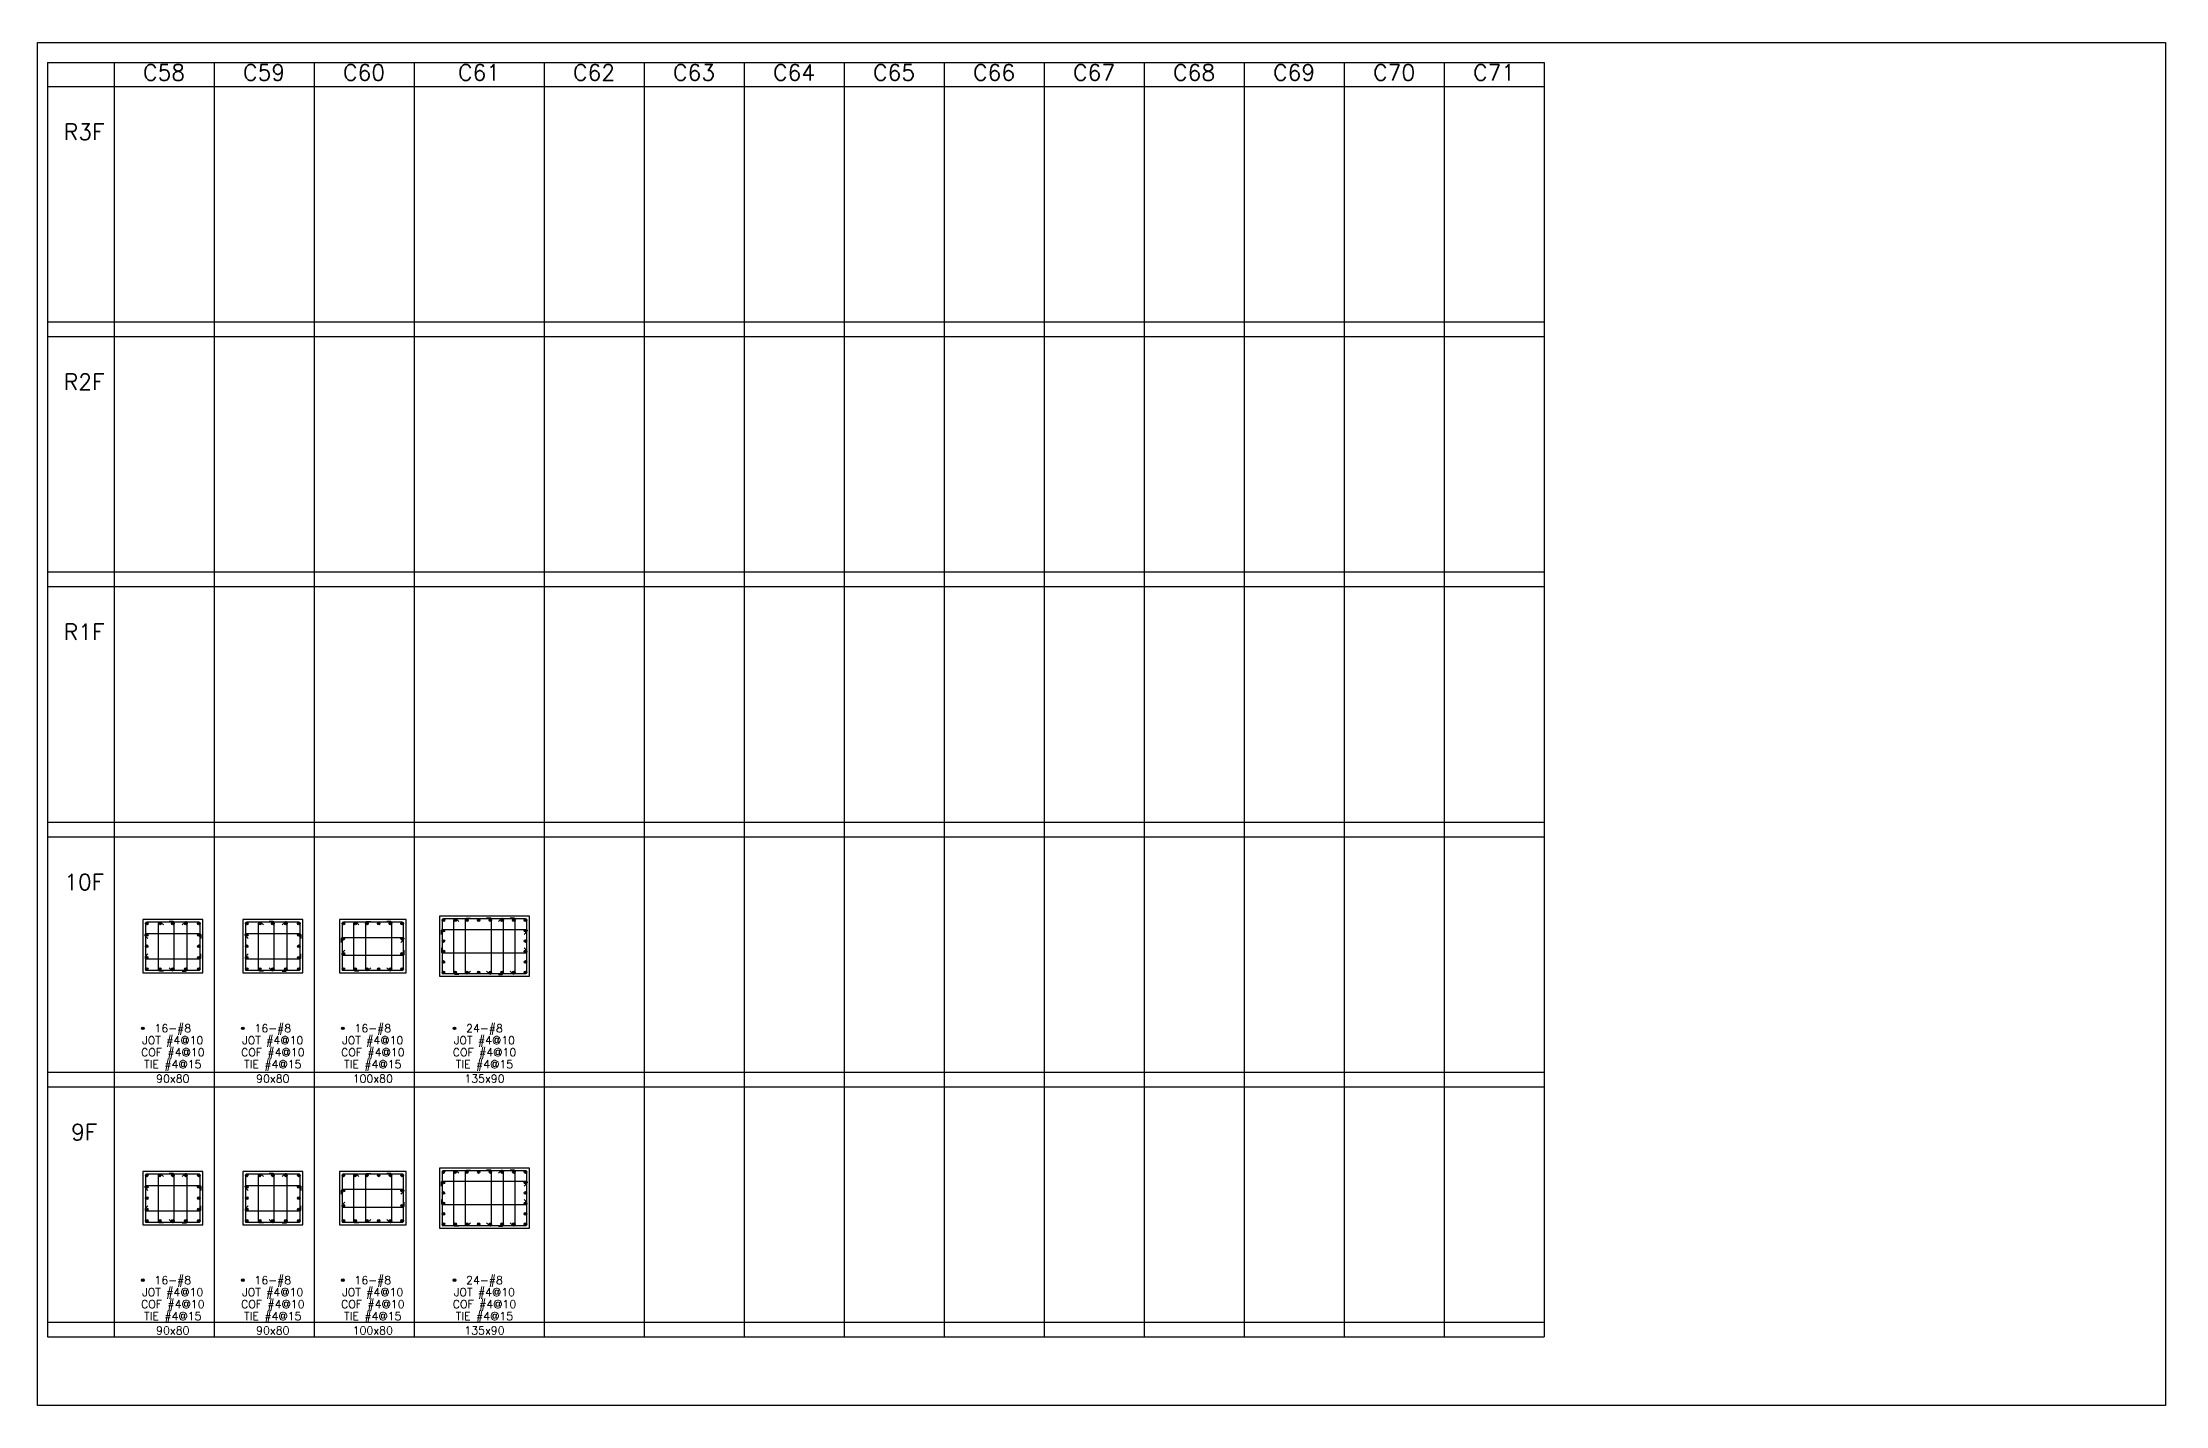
# Model space of a CAD drawing. Header units: millimetres. Extents: x 0 to 31920, y -6088 to 2522.
# Drawn here: x 3200 to 6384, y -3044 to -1000 of the extents above; entities that cross this region are included whole.
import ezdxf
from ezdxf.enums import TextEntityAlignment as Align

# ---------------------------------------------------------------- set-up
doc = ezdxf.new("R2010")
doc.units = ezdxf.units.MM
doc.header["$MEASUREMENT"] = 0
for name, color, linetype in [('DwFm', 7, 'Continuous'), ('S-RC', 130, 'Continuous'), ('S-REINF', 6, 'Continuous'), ('S-REINFD', 201, 'Continuous'), ('S-STUD', 1, 'Continuous'), ('S-TEXT', 2, 'Continuous')]:
    doc.layers.add(name, color=color, linetype=linetype)
doc.styles.add('CS4', font='romans.shx', dxfattribs={"width": 0.8, "bigfont": 'lsp.shx'})

# ---------------------------------------------------------------- blocks, each defined once
blk = doc.blocks.new('繪圖範圍')
blk.add_lwpolyline([(0, 51.1), (79.8, 51.1), (79.8, 0), (0, 0)], close=True)

msp = doc.modelspace()

# ---------------------------------------------------------------- hatches: boundary and pattern name
at = {"layer": 'S-REINFD'}
h = msp.add_hatch(color=256, dxfattribs=at)
edge = h.paths.add_edge_path()
edge.add_arc((3355.9, -2321.2), 1.91, 0, 360)
h = msp.add_hatch(color=256, dxfattribs=at)
edge = h.paths.add_edge_path()
edge.add_arc((3375.4, -2321.2), 1.91, 0, 360)
h = msp.add_hatch(color=256, dxfattribs=at)
edge = h.paths.add_edge_path()
edge.add_arc((3395, -2321.2), 1.91, 0, 360)
h = msp.add_hatch(color=256, dxfattribs=at)
edge = h.paths.add_edge_path()
edge.add_arc((3414.5, -2321.2), 1.91, 0, 360)
h = msp.add_hatch(color=256, dxfattribs=at)
edge = h.paths.add_edge_path()
edge.add_arc((3434.1, -2321.2), 1.91, 0, 360)
h = msp.add_hatch(color=256, dxfattribs=at)
edge = h.paths.add_edge_path()
edge.add_arc((3505.9, -2321.2), 1.91, 0, 360)
h = msp.add_hatch(color=256, dxfattribs=at)
edge = h.paths.add_edge_path()
edge.add_arc((3525.4, -2321.2), 1.91, 0, 360)
h = msp.add_hatch(color=256, dxfattribs=at)
edge = h.paths.add_edge_path()
edge.add_arc((3545, -2321.2), 1.91, 0, 360)
h = msp.add_hatch(color=256, dxfattribs=at)
edge = h.paths.add_edge_path()
edge.add_arc((3564.5, -2321.2), 1.91, 0, 360)
h = msp.add_hatch(color=256, dxfattribs=at)
edge = h.paths.add_edge_path()
edge.add_arc((3584.1, -2321.2), 1.91, 0, 360)
h = msp.add_hatch(color=256, dxfattribs=at)
edge = h.paths.add_edge_path()
edge.add_arc((3650.9, -2321.2), 1.91, 0, 360)
h = msp.add_hatch(color=256, dxfattribs=at)
edge = h.paths.add_edge_path()
edge.add_arc((3668.5, -2321.2), 1.91, 0, 360)
h = msp.add_hatch(color=256, dxfattribs=at)
edge = h.paths.add_edge_path()
edge.add_arc((3686.2, -2321.2), 1.91, 0, 360)
h = msp.add_hatch(color=256, dxfattribs=at)
edge = h.paths.add_edge_path()
edge.add_arc((3703.8, -2321.2), 1.91, 0, 360)
h = msp.add_hatch(color=256, dxfattribs=at)
edge = h.paths.add_edge_path()
edge.add_arc((3721.4, -2321.2), 1.91, 0, 360)
h = msp.add_hatch(color=256, dxfattribs=at)
edge = h.paths.add_edge_path()
edge.add_arc((3739.1, -2321.2), 1.91, 0, 360)
h = msp.add_hatch(color=256, dxfattribs=at)
edge = h.paths.add_edge_path()
edge.add_arc((3800.9, -2316.2), 1.91, 0, 360)
h = msp.add_hatch(color=256, dxfattribs=at)
edge = h.paths.add_edge_path()
edge.add_arc((3818.5, -2316.2), 1.91, 0, 360)
h = msp.add_hatch(color=256, dxfattribs=at)
edge = h.paths.add_edge_path()
edge.add_arc((3836.1, -2316.2), 1.91, 0, 360)
h = msp.add_hatch(color=256, dxfattribs=at)
edge = h.paths.add_edge_path()
edge.add_arc((3853.7, -2316.2), 1.91, 0, 360)
h = msp.add_hatch(color=256, dxfattribs=at)
edge = h.paths.add_edge_path()
edge.add_arc((3871.3, -2316.2), 1.91, 0, 360)
h = msp.add_hatch(color=256, dxfattribs=at)
edge = h.paths.add_edge_path()
edge.add_arc((3888.9, -2316.2), 1.91, 0, 360)
h = msp.add_hatch(color=256, dxfattribs=at)
edge = h.paths.add_edge_path()
edge.add_arc((3906.5, -2316.2), 1.91, 0, 360)
h = msp.add_hatch(color=256, dxfattribs=at)
edge = h.paths.add_edge_path()
edge.add_arc((3924.1, -2316.2), 1.91, 0, 360)
h = msp.add_hatch(color=256, dxfattribs=at)
edge = h.paths.add_edge_path()
edge.add_arc((3355.9, -2338.3), 1.91, 0, 360)
h = msp.add_hatch(color=256, dxfattribs=at)
edge = h.paths.add_edge_path()
edge.add_arc((3355.9, -2355.3), 1.91, 0, 360)
h = msp.add_hatch(color=256, dxfattribs=at)
edge = h.paths.add_edge_path()
edge.add_arc((3434.1, -2338.3), 1.91, 0, 360)
h = msp.add_hatch(color=256, dxfattribs=at)
edge = h.paths.add_edge_path()
edge.add_arc((3434.1, -2355.3), 1.91, 0, 360)
h = msp.add_hatch(color=256, dxfattribs=at)
edge = h.paths.add_edge_path()
edge.add_arc((3505.9, -2338.3), 1.91, 0, 360)
h = msp.add_hatch(color=256, dxfattribs=at)
edge = h.paths.add_edge_path()
edge.add_arc((3505.9, -2355.3), 1.91, 0, 360)
h = msp.add_hatch(color=256, dxfattribs=at)
edge = h.paths.add_edge_path()
edge.add_arc((3584.1, -2338.3), 1.91, 0, 360)
h = msp.add_hatch(color=256, dxfattribs=at)
edge = h.paths.add_edge_path()
edge.add_arc((3584.1, -2355.3), 1.91, 0, 360)
h = msp.add_hatch(color=256, dxfattribs=at)
edge = h.paths.add_edge_path()
edge.add_arc((3650.9, -2344), 1.91, 0, 360)
h = msp.add_hatch(color=256, dxfattribs=at)
edge = h.paths.add_edge_path()
edge.add_arc((3739.1, -2344), 1.91, 0, 360)
h = msp.add_hatch(color=256, dxfattribs=at)
edge = h.paths.add_edge_path()
edge.add_arc((3800.9, -2331.9), 1.91, 0, 360)
h = msp.add_hatch(color=256, dxfattribs=at)
edge = h.paths.add_edge_path()
edge.add_arc((3800.9, -2347.5), 1.91, 0, 360)
h = msp.add_hatch(color=256, dxfattribs=at)
edge = h.paths.add_edge_path()
edge.add_arc((3924.1, -2331.9), 1.91, 0, 360)
h = msp.add_hatch(color=256, dxfattribs=at)
edge = h.paths.add_edge_path()
edge.add_arc((3924.1, -2347.5), 1.91, 0, 360)
h = msp.add_hatch(color=256, dxfattribs=at)
edge = h.paths.add_edge_path()
edge.add_arc((3355.9, -2372.4), 1.91, 0, 360)
h = msp.add_hatch(color=256, dxfattribs=at)
edge = h.paths.add_edge_path()
edge.add_arc((3355.9, -2389.4), 1.91, 0, 360)
h = msp.add_hatch(color=256, dxfattribs=at)
edge = h.paths.add_edge_path()
edge.add_arc((3375.4, -2389.4), 1.91, 0, 360)
h = msp.add_hatch(color=256, dxfattribs=at)
edge = h.paths.add_edge_path()
edge.add_arc((3395, -2389.4), 1.91, 0, 360)
h = msp.add_hatch(color=256, dxfattribs=at)
edge = h.paths.add_edge_path()
edge.add_arc((3414.5, -2389.4), 1.91, 0, 360)
h = msp.add_hatch(color=256, dxfattribs=at)
edge = h.paths.add_edge_path()
edge.add_arc((3434.1, -2372.4), 1.91, 0, 360)
h = msp.add_hatch(color=256, dxfattribs=at)
edge = h.paths.add_edge_path()
edge.add_arc((3434.1, -2389.4), 1.91, 0, 360)
h = msp.add_hatch(color=256, dxfattribs=at)
edge = h.paths.add_edge_path()
edge.add_arc((3505.9, -2372.4), 1.91, 0, 360)
h = msp.add_hatch(color=256, dxfattribs=at)
edge = h.paths.add_edge_path()
edge.add_arc((3505.9, -2389.4), 1.91, 0, 360)
h = msp.add_hatch(color=256, dxfattribs=at)
edge = h.paths.add_edge_path()
edge.add_arc((3525.4, -2389.4), 1.91, 0, 360)
h = msp.add_hatch(color=256, dxfattribs=at)
edge = h.paths.add_edge_path()
edge.add_arc((3545, -2389.4), 1.91, 0, 360)
h = msp.add_hatch(color=256, dxfattribs=at)
edge = h.paths.add_edge_path()
edge.add_arc((3564.5, -2389.4), 1.91, 0, 360)
h = msp.add_hatch(color=256, dxfattribs=at)
edge = h.paths.add_edge_path()
edge.add_arc((3584.1, -2372.4), 1.91, 0, 360)
h = msp.add_hatch(color=256, dxfattribs=at)
edge = h.paths.add_edge_path()
edge.add_arc((3584.1, -2389.4), 1.91, 0, 360)
h = msp.add_hatch(color=256, dxfattribs=at)
edge = h.paths.add_edge_path()
edge.add_arc((3650.9, -2366.7), 1.91, 0, 360)
h = msp.add_hatch(color=256, dxfattribs=at)
edge = h.paths.add_edge_path()
edge.add_arc((3650.9, -2389.4), 1.91, 0, 360)
h = msp.add_hatch(color=256, dxfattribs=at)
edge = h.paths.add_edge_path()
edge.add_arc((3668.5, -2389.4), 1.91, 0, 360)
h = msp.add_hatch(color=256, dxfattribs=at)
edge = h.paths.add_edge_path()
edge.add_arc((3686.2, -2389.4), 1.91, 0, 360)
h = msp.add_hatch(color=256, dxfattribs=at)
edge = h.paths.add_edge_path()
edge.add_arc((3703.8, -2389.4), 1.91, 0, 360)
h = msp.add_hatch(color=256, dxfattribs=at)
edge = h.paths.add_edge_path()
edge.add_arc((3721.4, -2389.4), 1.91, 0, 360)
h = msp.add_hatch(color=256, dxfattribs=at)
edge = h.paths.add_edge_path()
edge.add_arc((3739.1, -2366.7), 1.91, 0, 360)
h = msp.add_hatch(color=256, dxfattribs=at)
edge = h.paths.add_edge_path()
edge.add_arc((3739.1, -2389.4), 1.91, 0, 360)
h = msp.add_hatch(color=256, dxfattribs=at)
edge = h.paths.add_edge_path()
edge.add_arc((3800.9, -2363.2), 1.91, 0, 360)
h = msp.add_hatch(color=256, dxfattribs=at)
edge = h.paths.add_edge_path()
edge.add_arc((3800.9, -2378.8), 1.91, 0, 360)
h = msp.add_hatch(color=256, dxfattribs=at)
edge = h.paths.add_edge_path()
edge.add_arc((3924.1, -2363.2), 1.91, 0, 360)
h = msp.add_hatch(color=256, dxfattribs=at)
edge = h.paths.add_edge_path()
edge.add_arc((3924.1, -2378.8), 1.91, 0, 360)
h = msp.add_hatch(color=256, dxfattribs=at)
edge = h.paths.add_edge_path()
edge.add_arc((3800.9, -2394.4), 1.91, 0, 360)
h = msp.add_hatch(color=256, dxfattribs=at)
edge = h.paths.add_edge_path()
edge.add_arc((3818.5, -2394.4), 1.91, 0, 360)
h = msp.add_hatch(color=256, dxfattribs=at)
edge = h.paths.add_edge_path()
edge.add_arc((3836.1, -2394.4), 1.91, 0, 360)
h = msp.add_hatch(color=256, dxfattribs=at)
edge = h.paths.add_edge_path()
edge.add_arc((3853.7, -2394.4), 1.91, 0, 360)
h = msp.add_hatch(color=256, dxfattribs=at)
edge = h.paths.add_edge_path()
edge.add_arc((3871.3, -2394.4), 1.91, 0, 360)
h = msp.add_hatch(color=256, dxfattribs=at)
edge = h.paths.add_edge_path()
edge.add_arc((3888.9, -2394.4), 1.91, 0, 360)
h = msp.add_hatch(color=256, dxfattribs=at)
edge = h.paths.add_edge_path()
edge.add_arc((3906.5, -2394.4), 1.91, 0, 360)
h = msp.add_hatch(color=256, dxfattribs=at)
edge = h.paths.add_edge_path()
edge.add_arc((3924.1, -2394.4), 1.91, 0, 360)
h = msp.add_hatch(color=256, dxfattribs=at)
edge = h.paths.add_edge_path()
edge.add_arc((3350, -2478.3), 1.91, 0, 360)
h = msp.add_hatch(color=256, dxfattribs=at)
edge = h.paths.add_edge_path()
edge.add_arc((3500, -2478.3), 1.91, 0, 360)
h = msp.add_hatch(color=256, dxfattribs=at)
edge = h.paths.add_edge_path()
edge.add_arc((3650, -2478.3), 1.91, 0, 360)
h = msp.add_hatch(color=256, dxfattribs=at)
edge = h.paths.add_edge_path()
edge.add_arc((3817.5, -2478.3), 1.91, 0, 360)
h = msp.add_hatch(color=256, dxfattribs=at)
edge = h.paths.add_edge_path()
edge.add_arc((3355.9, -2698.9), 1.91, 0, 360)
h = msp.add_hatch(color=256, dxfattribs=at)
edge = h.paths.add_edge_path()
edge.add_arc((3375.4, -2698.9), 1.91, 0, 360)
h = msp.add_hatch(color=256, dxfattribs=at)
edge = h.paths.add_edge_path()
edge.add_arc((3395, -2698.9), 1.91, 0, 360)
h = msp.add_hatch(color=256, dxfattribs=at)
edge = h.paths.add_edge_path()
edge.add_arc((3414.5, -2698.9), 1.91, 0, 360)
h = msp.add_hatch(color=256, dxfattribs=at)
edge = h.paths.add_edge_path()
edge.add_arc((3434.1, -2698.9), 1.91, 0, 360)
h = msp.add_hatch(color=256, dxfattribs=at)
edge = h.paths.add_edge_path()
edge.add_arc((3505.9, -2698.9), 1.91, 0, 360)
h = msp.add_hatch(color=256, dxfattribs=at)
edge = h.paths.add_edge_path()
edge.add_arc((3525.4, -2698.9), 1.91, 0, 360)
h = msp.add_hatch(color=256, dxfattribs=at)
edge = h.paths.add_edge_path()
edge.add_arc((3545, -2698.9), 1.91, 0, 360)
h = msp.add_hatch(color=256, dxfattribs=at)
edge = h.paths.add_edge_path()
edge.add_arc((3564.5, -2698.9), 1.91, 0, 360)
h = msp.add_hatch(color=256, dxfattribs=at)
edge = h.paths.add_edge_path()
edge.add_arc((3584.1, -2698.9), 1.91, 0, 360)
h = msp.add_hatch(color=256, dxfattribs=at)
edge = h.paths.add_edge_path()
edge.add_arc((3650.9, -2698.9), 1.91, 0, 360)
h = msp.add_hatch(color=256, dxfattribs=at)
edge = h.paths.add_edge_path()
edge.add_arc((3668.5, -2698.9), 1.91, 0, 360)
h = msp.add_hatch(color=256, dxfattribs=at)
edge = h.paths.add_edge_path()
edge.add_arc((3686.2, -2698.9), 1.91, 0, 360)
h = msp.add_hatch(color=256, dxfattribs=at)
edge = h.paths.add_edge_path()
edge.add_arc((3703.8, -2698.9), 1.91, 0, 360)
h = msp.add_hatch(color=256, dxfattribs=at)
edge = h.paths.add_edge_path()
edge.add_arc((3721.4, -2698.9), 1.91, 0, 360)
h = msp.add_hatch(color=256, dxfattribs=at)
edge = h.paths.add_edge_path()
edge.add_arc((3739.1, -2698.9), 1.91, 0, 360)
h = msp.add_hatch(color=256, dxfattribs=at)
edge = h.paths.add_edge_path()
edge.add_arc((3800.9, -2693.9), 1.91, 0, 360)
h = msp.add_hatch(color=256, dxfattribs=at)
edge = h.paths.add_edge_path()
edge.add_arc((3818.5, -2693.9), 1.91, 0, 360)
h = msp.add_hatch(color=256, dxfattribs=at)
edge = h.paths.add_edge_path()
edge.add_arc((3836.1, -2693.9), 1.91, 0, 360)
h = msp.add_hatch(color=256, dxfattribs=at)
edge = h.paths.add_edge_path()
edge.add_arc((3853.7, -2693.9), 1.91, 0, 360)
h = msp.add_hatch(color=256, dxfattribs=at)
edge = h.paths.add_edge_path()
edge.add_arc((3871.3, -2693.9), 1.91, 0, 360)
h = msp.add_hatch(color=256, dxfattribs=at)
edge = h.paths.add_edge_path()
edge.add_arc((3888.9, -2693.9), 1.91, 0, 360)
h = msp.add_hatch(color=256, dxfattribs=at)
edge = h.paths.add_edge_path()
edge.add_arc((3906.5, -2693.9), 1.91, 0, 360)
h = msp.add_hatch(color=256, dxfattribs=at)
edge = h.paths.add_edge_path()
edge.add_arc((3924.1, -2693.9), 1.91, 0, 360)
h = msp.add_hatch(color=256, dxfattribs=at)
edge = h.paths.add_edge_path()
edge.add_arc((3355.9, -2716), 1.91, 0, 360)
h = msp.add_hatch(color=256, dxfattribs=at)
edge = h.paths.add_edge_path()
edge.add_arc((3355.9, -2733), 1.91, 0, 360)
h = msp.add_hatch(color=256, dxfattribs=at)
edge = h.paths.add_edge_path()
edge.add_arc((3434.1, -2716), 1.91, 0, 360)
h = msp.add_hatch(color=256, dxfattribs=at)
edge = h.paths.add_edge_path()
edge.add_arc((3434.1, -2733), 1.91, 0, 360)
h = msp.add_hatch(color=256, dxfattribs=at)
edge = h.paths.add_edge_path()
edge.add_arc((3505.9, -2716), 1.91, 0, 360)
h = msp.add_hatch(color=256, dxfattribs=at)
edge = h.paths.add_edge_path()
edge.add_arc((3505.9, -2733), 1.91, 0, 360)
h = msp.add_hatch(color=256, dxfattribs=at)
edge = h.paths.add_edge_path()
edge.add_arc((3584.1, -2716), 1.91, 0, 360)
h = msp.add_hatch(color=256, dxfattribs=at)
edge = h.paths.add_edge_path()
edge.add_arc((3584.1, -2733), 1.91, 0, 360)
h = msp.add_hatch(color=256, dxfattribs=at)
edge = h.paths.add_edge_path()
edge.add_arc((3650.9, -2721.6), 1.91, 0, 360)
h = msp.add_hatch(color=256, dxfattribs=at)
edge = h.paths.add_edge_path()
edge.add_arc((3739.1, -2721.6), 1.91, 0, 360)
h = msp.add_hatch(color=256, dxfattribs=at)
edge = h.paths.add_edge_path()
edge.add_arc((3800.9, -2709.5), 1.91, 0, 360)
h = msp.add_hatch(color=256, dxfattribs=at)
edge = h.paths.add_edge_path()
edge.add_arc((3800.9, -2725.2), 1.91, 0, 360)
h = msp.add_hatch(color=256, dxfattribs=at)
edge = h.paths.add_edge_path()
edge.add_arc((3924.1, -2709.5), 1.91, 0, 360)
h = msp.add_hatch(color=256, dxfattribs=at)
edge = h.paths.add_edge_path()
edge.add_arc((3924.1, -2725.2), 1.91, 0, 360)
h = msp.add_hatch(color=256, dxfattribs=at)
edge = h.paths.add_edge_path()
edge.add_arc((3355.9, -2750), 1.91, 0, 360)
h = msp.add_hatch(color=256, dxfattribs=at)
edge = h.paths.add_edge_path()
edge.add_arc((3355.9, -2767.1), 1.91, 0, 360)
h = msp.add_hatch(color=256, dxfattribs=at)
edge = h.paths.add_edge_path()
edge.add_arc((3375.4, -2767.1), 1.91, 0, 360)
h = msp.add_hatch(color=256, dxfattribs=at)
edge = h.paths.add_edge_path()
edge.add_arc((3395, -2767.1), 1.91, 0, 360)
h = msp.add_hatch(color=256, dxfattribs=at)
edge = h.paths.add_edge_path()
edge.add_arc((3414.5, -2767.1), 1.91, 0, 360)
h = msp.add_hatch(color=256, dxfattribs=at)
edge = h.paths.add_edge_path()
edge.add_arc((3434.1, -2750), 1.91, 0, 360)
h = msp.add_hatch(color=256, dxfattribs=at)
edge = h.paths.add_edge_path()
edge.add_arc((3434.1, -2767.1), 1.91, 0, 360)
h = msp.add_hatch(color=256, dxfattribs=at)
edge = h.paths.add_edge_path()
edge.add_arc((3505.9, -2750), 1.91, 0, 360)
h = msp.add_hatch(color=256, dxfattribs=at)
edge = h.paths.add_edge_path()
edge.add_arc((3505.9, -2767.1), 1.91, 0, 360)
h = msp.add_hatch(color=256, dxfattribs=at)
edge = h.paths.add_edge_path()
edge.add_arc((3525.4, -2767.1), 1.91, 0, 360)
h = msp.add_hatch(color=256, dxfattribs=at)
edge = h.paths.add_edge_path()
edge.add_arc((3545, -2767.1), 1.91, 0, 360)
h = msp.add_hatch(color=256, dxfattribs=at)
edge = h.paths.add_edge_path()
edge.add_arc((3564.5, -2767.1), 1.91, 0, 360)
h = msp.add_hatch(color=256, dxfattribs=at)
edge = h.paths.add_edge_path()
edge.add_arc((3584.1, -2750), 1.91, 0, 360)
h = msp.add_hatch(color=256, dxfattribs=at)
edge = h.paths.add_edge_path()
edge.add_arc((3584.1, -2767.1), 1.91, 0, 360)
h = msp.add_hatch(color=256, dxfattribs=at)
edge = h.paths.add_edge_path()
edge.add_arc((3650.9, -2744.4), 1.91, 0, 360)
h = msp.add_hatch(color=256, dxfattribs=at)
edge = h.paths.add_edge_path()
edge.add_arc((3650.9, -2767.1), 1.91, 0, 360)
h = msp.add_hatch(color=256, dxfattribs=at)
edge = h.paths.add_edge_path()
edge.add_arc((3668.5, -2767.1), 1.91, 0, 360)
h = msp.add_hatch(color=256, dxfattribs=at)
edge = h.paths.add_edge_path()
edge.add_arc((3686.2, -2767.1), 1.91, 0, 360)
h = msp.add_hatch(color=256, dxfattribs=at)
edge = h.paths.add_edge_path()
edge.add_arc((3703.8, -2767.1), 1.91, 0, 360)
h = msp.add_hatch(color=256, dxfattribs=at)
edge = h.paths.add_edge_path()
edge.add_arc((3721.4, -2767.1), 1.91, 0, 360)
h = msp.add_hatch(color=256, dxfattribs=at)
edge = h.paths.add_edge_path()
edge.add_arc((3739.1, -2744.4), 1.91, 0, 360)
h = msp.add_hatch(color=256, dxfattribs=at)
edge = h.paths.add_edge_path()
edge.add_arc((3739.1, -2767.1), 1.91, 0, 360)
h = msp.add_hatch(color=256, dxfattribs=at)
edge = h.paths.add_edge_path()
edge.add_arc((3800.9, -2740.8), 1.91, 0, 360)
h = msp.add_hatch(color=256, dxfattribs=at)
edge = h.paths.add_edge_path()
edge.add_arc((3800.9, -2756.5), 1.91, 0, 360)
h = msp.add_hatch(color=256, dxfattribs=at)
edge = h.paths.add_edge_path()
edge.add_arc((3800.9, -2772.1), 1.91, 0, 360)
h = msp.add_hatch(color=256, dxfattribs=at)
edge = h.paths.add_edge_path()
edge.add_arc((3818.5, -2772.1), 1.91, 0, 360)
h = msp.add_hatch(color=256, dxfattribs=at)
edge = h.paths.add_edge_path()
edge.add_arc((3836.1, -2772.1), 1.91, 0, 360)
h = msp.add_hatch(color=256, dxfattribs=at)
edge = h.paths.add_edge_path()
edge.add_arc((3853.7, -2772.1), 1.91, 0, 360)
h = msp.add_hatch(color=256, dxfattribs=at)
edge = h.paths.add_edge_path()
edge.add_arc((3871.3, -2772.1), 1.91, 0, 360)
h = msp.add_hatch(color=256, dxfattribs=at)
edge = h.paths.add_edge_path()
edge.add_arc((3888.9, -2772.1), 1.91, 0, 360)
h = msp.add_hatch(color=256, dxfattribs=at)
edge = h.paths.add_edge_path()
edge.add_arc((3906.5, -2772.1), 1.91, 0, 360)
h = msp.add_hatch(color=256, dxfattribs=at)
edge = h.paths.add_edge_path()
edge.add_arc((3924.1, -2740.8), 1.91, 0, 360)
h = msp.add_hatch(color=256, dxfattribs=at)
edge = h.paths.add_edge_path()
edge.add_arc((3924.1, -2756.5), 1.91, 0, 360)
h = msp.add_hatch(color=256, dxfattribs=at)
edge = h.paths.add_edge_path()
edge.add_arc((3924.1, -2772.1), 1.91, 0, 360)
h = msp.add_hatch(color=256, dxfattribs=at)
edge = h.paths.add_edge_path()
edge.add_arc((3350, -2856), 1.91, 0, 360)
h = msp.add_hatch(color=256, dxfattribs=at)
edge = h.paths.add_edge_path()
edge.add_arc((3500, -2856), 1.91, 0, 360)
h = msp.add_hatch(color=256, dxfattribs=at)
edge = h.paths.add_edge_path()
edge.add_arc((3650, -2856), 1.91, 0, 360)
h = msp.add_hatch(color=256, dxfattribs=at)
edge = h.paths.add_edge_path()
edge.add_arc((3817.5, -2856), 1.91, 0, 360)

# ---------------------------------------------------------------- linework, layer by layer
at = {"layer": 'S-RC'}
for points in [[(3350, -2395.3), (3440, -2395.3), (3440, -2315.3), (3350, -2315.3), (3350, -2395.3)], [(3500, -2395.3), (3590, -2395.3), (3590, -2315.3), (3500, -2315.3), (3500, -2395.3)], [(3645, -2395.3), (3745, -2395.3), (3745, -2315.3), (3645, -2315.3), (3645, -2395.3)], [(3795, -2400.3), (3930, -2400.3), (3930, -2310.3), (3795, -2310.3), (3795, -2400.3)], [(3350, -2773), (3440, -2773), (3440, -2693), (3350, -2693), (3350, -2773)], [(3500, -2773), (3590, -2773), (3590, -2693), (3500, -2693), (3500, -2773)], [(3645, -2773), (3745, -2773), (3745, -2693), (3645, -2693), (3645, -2773)], [(3795, -2778), (3930, -2778), (3930, -2688), (3795, -2688), (3795, -2778)]]:
    msp.add_lwpolyline(points, dxfattribs=at)
at = {"layer": 'S-REINF', "color": 2}
for points in [[(3354, -2391.3), (3434.1, -2391.3, 0.414214), (3436, -2389.4), (3436, -2321.2, 0.414214), (3434.1, -2319.3), (3355.9, -2319.3, 0.414214), (3354, -2321.2), (3354, -2391.3)], [(3381, -2392.4), (3375.4, -2392.4, -0.414214), (3373.5, -2390.5), (3373.5, -2320.6, -0.653352), (3376.7, -2319.2), (3381, -2323.1)], [(3389.4, -2387.5), (3393.7, -2391.5, 0.653352), (3396.9, -2390.1), (3396.9, -2320.1, 0.414214), (3395, -2318.2), (3389.4, -2318.2)], [(3408.9, -2392.4), (3414.5, -2392.4, 0.414214), (3416.4, -2390.5), (3416.4, -2320.6, 0.653352), (3413.3, -2319.2), (3408.9, -2323.1)], [(3504, -2391.3), (3584.1, -2391.3, 0.414214), (3586, -2389.4), (3586, -2321.2, 0.414214), (3584.1, -2319.3), (3505.9, -2319.3, 0.414214), (3504, -2321.2), (3504, -2391.3)], [(3531, -2392.4), (3525.4, -2392.4, -0.414214), (3523.5, -2390.5), (3523.5, -2320.6, -0.653352), (3526.7, -2319.2), (3531, -2323.1)], [(3539.4, -2387.5), (3543.7, -2391.5, 0.653352), (3546.9, -2390.1), (3546.9, -2320.1, 0.414214), (3545, -2318.2), (3539.4, -2318.2)], [(3558.9, -2392.4), (3564.5, -2392.4, 0.414214), (3566.4, -2390.5), (3566.4, -2320.6, 0.653352), (3563.3, -2319.2), (3558.9, -2323.1)], [(3649, -2391.3), (3739.1, -2391.3, 0.414214), (3741, -2389.4), (3741, -2321.2, 0.414214), (3739.1, -2319.3), (3650.9, -2319.3, 0.414214), (3649, -2321.2), (3649, -2391.3)], [(3674.1, -2392.4), (3668.5, -2392.4, -0.414214), (3666.6, -2390.5), (3666.6, -2320.6, -0.653352), (3669.8, -2319.2), (3674.1, -2323.1)], [(3691.8, -2387.5), (3687.4, -2391.5, -0.653352), (3684.3, -2390.1), (3684.3, -2320.1, -0.414214), (3686.2, -2318.2), (3691.8, -2318.2)], [(3715.8, -2387.5), (3720.2, -2391.5, 0.653352), (3723.3, -2390.1), (3723.3, -2320.1, 0.414214), (3721.4, -2318.2), (3715.8, -2318.2)], [(3799, -2396.3), (3924.1, -2396.3, 0.414214), (3926, -2394.4), (3926, -2316.2, 0.414214), (3924.1, -2314.3), (3800.9, -2314.3, 0.414214), (3799, -2316.2), (3799, -2396.3)], [(3824.1, -2397.4), (3818.5, -2397.4, -0.414214), (3816.6, -2395.5), (3816.6, -2315.6, -0.653352), (3819.8, -2314.2), (3824.1, -2318.1)], [(3841.7, -2392.5), (3837.4, -2396.5, -0.653352), (3834.2, -2395.1), (3834.2, -2315.1, -0.414214), (3836.1, -2313.2), (3841.7, -2313.2)], [(3865.7, -2392.5), (3870, -2396.5, 0.653352), (3873.2, -2395.1), (3873.2, -2315.1, 0.414214), (3871.3, -2313.2), (3865.7, -2313.2)], [(3883.3, -2397.4), (3888.9, -2397.4, 0.414214), (3890.8, -2395.5), (3890.8, -2315.6, 0.653352), (3887.6, -2314.2), (3883.3, -2318.1)], [(3900.9, -2392.5), (3905.2, -2396.5, 0.653352), (3908.4, -2395.1), (3908.4, -2315.1, 0.414214), (3906.5, -2313.2), (3900.9, -2313.2)], [(3357.8, -2343.9), (3353.8, -2339.6, -0.653352), (3355.2, -2336.4), (3435.2, -2336.4, -0.414214), (3437.1, -2338.3), (3437.1, -2343.9)], [(3507.8, -2343.9), (3503.8, -2339.6, -0.653352), (3505.2, -2336.4), (3585.2, -2336.4, -0.414214), (3587.1, -2338.3), (3587.1, -2343.9)], [(3647.9, -2349.6), (3647.9, -2344, -0.414214), (3649.8, -2342.1), (3739.7, -2342.1, -0.653352), (3741.1, -2345.3), (3737.2, -2349.6)], [(3797.9, -2337.5), (3797.9, -2331.9, -0.414214), (3799.8, -2330), (3924.7, -2330, -0.653352), (3926.1, -2333.2), (3922.2, -2337.5)], [(3357.8, -2366.8), (3353.8, -2371.1, 0.653352), (3355.2, -2374.3), (3435.2, -2374.3, 0.414214), (3437.1, -2372.4), (3437.1, -2366.8)], [(3507.8, -2366.8), (3503.8, -2371.1, 0.653352), (3505.2, -2374.3), (3585.2, -2374.3, 0.414214), (3587.1, -2372.4), (3587.1, -2366.8)], [(3652.8, -2361.1), (3648.8, -2365.4, 0.653352), (3650.2, -2368.6), (3740.2, -2368.6, 0.414214), (3742.1, -2366.7), (3742.1, -2361.1)], [(3797.9, -2357.6), (3797.9, -2363.2, 0.414214), (3799.8, -2365.1), (3924.7, -2365.1, 0.653352), (3926.1, -2361.9), (3922.2, -2357.6)], [(3354, -2769), (3434.1, -2769, 0.414214), (3436, -2767.1), (3436, -2698.9, 0.414214), (3434.1, -2697), (3355.9, -2697, 0.414214), (3354, -2698.9), (3354, -2769)], [(3381, -2770.1), (3375.4, -2770.1, -0.414214), (3373.5, -2768.2), (3373.5, -2698.2, -0.653352), (3376.7, -2696.8), (3381, -2700.8)], [(3389.4, -2765.2), (3393.7, -2769.2, 0.653352), (3396.9, -2767.8), (3396.9, -2697.8, 0.414214), (3395, -2695.9), (3389.4, -2695.9)], [(3408.9, -2770.1), (3414.5, -2770.1, 0.414214), (3416.4, -2768.2), (3416.4, -2698.2, 0.653352), (3413.3, -2696.8), (3408.9, -2700.8)], [(3504, -2769), (3584.1, -2769, 0.414214), (3586, -2767.1), (3586, -2698.9, 0.414214), (3584.1, -2697), (3505.9, -2697, 0.414214), (3504, -2698.9), (3504, -2769)], [(3531, -2770.1), (3525.4, -2770.1, -0.414214), (3523.5, -2768.2), (3523.5, -2698.2, -0.653352), (3526.7, -2696.8), (3531, -2700.8)], [(3539.4, -2765.2), (3543.7, -2769.2, 0.653352), (3546.9, -2767.8), (3546.9, -2697.8, 0.414214), (3545, -2695.9), (3539.4, -2695.9)], [(3558.9, -2770.1), (3564.5, -2770.1, 0.414214), (3566.4, -2768.2), (3566.4, -2698.2, 0.653352), (3563.3, -2696.8), (3558.9, -2700.8)], [(3649, -2769), (3739.1, -2769, 0.414214), (3741, -2767.1), (3741, -2698.9, 0.414214), (3739.1, -2697), (3650.9, -2697, 0.414214), (3649, -2698.9), (3649, -2769)], [(3674.1, -2770.1), (3668.5, -2770.1, -0.414214), (3666.6, -2768.2), (3666.6, -2698.2, -0.653352), (3669.8, -2696.8), (3674.1, -2700.8)], [(3691.8, -2765.2), (3687.4, -2769.2, -0.653352), (3684.3, -2767.8), (3684.3, -2697.8, -0.414214), (3686.2, -2695.9), (3691.8, -2695.9)], [(3715.8, -2765.2), (3720.2, -2769.2, 0.653352), (3723.3, -2767.8), (3723.3, -2697.8, 0.414214), (3721.4, -2695.9), (3715.8, -2695.9)], [(3799, -2774), (3924.1, -2774, 0.414214), (3926, -2772.1), (3926, -2693.9, 0.414214), (3924.1, -2692), (3800.9, -2692, 0.414214), (3799, -2693.9), (3799, -2774)], [(3824.1, -2775.1), (3818.5, -2775.1, -0.414214), (3816.6, -2773.2), (3816.6, -2693.2, -0.653352), (3819.8, -2691.8), (3824.1, -2695.8)], [(3841.7, -2770.2), (3837.4, -2774.2, -0.653352), (3834.2, -2772.8), (3834.2, -2692.8, -0.414214), (3836.1, -2690.9), (3841.7, -2690.9)], [(3865.7, -2770.2), (3870, -2774.2, 0.653352), (3873.2, -2772.8), (3873.2, -2692.8, 0.414214), (3871.3, -2690.9), (3865.7, -2690.9)], [(3883.3, -2775.1), (3888.9, -2775.1, 0.414214), (3890.8, -2773.2), (3890.8, -2693.2, 0.653352), (3887.6, -2691.8), (3883.3, -2695.8)], [(3900.9, -2770.2), (3905.2, -2774.2, 0.653352), (3908.4, -2772.8), (3908.4, -2692.8, 0.414214), (3906.5, -2690.9), (3900.9, -2690.9)], [(3357.8, -2721.5), (3353.8, -2717.2, -0.653352), (3355.2, -2714), (3435.2, -2714, -0.414214), (3437.1, -2715.9), (3437.1, -2721.5)], [(3507.8, -2721.5), (3503.8, -2717.2, -0.653352), (3505.2, -2714), (3585.2, -2714, -0.414214), (3587.1, -2715.9), (3587.1, -2721.5)], [(3647.9, -2727.2), (3647.9, -2721.6, -0.414214), (3649.8, -2719.7), (3739.7, -2719.7, -0.653352), (3741.1, -2722.9), (3737.2, -2727.2)], [(3797.9, -2715.1), (3797.9, -2709.5, -0.414214), (3799.8, -2707.6), (3924.7, -2707.6, -0.653352), (3926.1, -2710.8), (3922.2, -2715.1)], [(3797.9, -2735.2), (3797.9, -2740.8, 0.414214), (3799.8, -2742.7), (3924.7, -2742.7, 0.653352), (3926.1, -2739.5), (3922.2, -2735.2)], [(3357.8, -2744.5), (3353.8, -2748.8, 0.653352), (3355.2, -2752), (3435.2, -2752, 0.414214), (3437.1, -2750.1), (3437.1, -2744.5)], [(3507.8, -2744.5), (3503.8, -2748.8, 0.653352), (3505.2, -2752), (3585.2, -2752, 0.414214), (3587.1, -2750.1), (3587.1, -2744.5)], [(3652.8, -2738.8), (3648.8, -2743.1, 0.653352), (3650.2, -2746.3), (3740.2, -2746.3, 0.414214), (3742.1, -2744.4), (3742.1, -2738.8)]]:
    msp.add_lwpolyline(points, format="xyb", dxfattribs=at)
at = {"layer": 'S-REINFD'}
for centre in [(3355.9, -2321.2), (3375.4, -2321.2), (3395, -2321.2), (3414.5, -2321.2), (3434.1, -2321.2), (3505.9, -2321.2), (3525.4, -2321.2), (3545, -2321.2), (3564.5, -2321.2), (3584.1, -2321.2), (3650.9, -2321.2), (3668.5, -2321.2), (3686.2, -2321.2), (3703.8, -2321.2), (3721.4, -2321.2), (3739.1, -2321.2), (3800.9, -2316.2), (3818.5, -2316.2), (3836.1, -2316.2), (3853.7, -2316.2), (3871.3, -2316.2), (3888.9, -2316.2), (3906.5, -2316.2), (3924.1, -2316.2), (3355.9, -2338.3), (3355.9, -2355.3), (3434.1, -2338.3), (3434.1, -2355.3), (3505.9, -2338.3), (3505.9, -2355.3), (3584.1, -2338.3), (3584.1, -2355.3), (3650.9, -2344), (3739.1, -2344), (3800.9, -2331.9), (3800.9, -2347.5), (3924.1, -2331.9), (3924.1, -2347.5), (3355.9, -2372.4), (3355.9, -2389.4), (3375.4, -2389.4), (3395, -2389.4), (3414.5, -2389.4), (3434.1, -2372.4), (3434.1, -2389.4), (3505.9, -2372.4), (3505.9, -2389.4), (3525.4, -2389.4), (3545, -2389.4), (3564.5, -2389.4), (3584.1, -2372.4), (3584.1, -2389.4), (3650.9, -2366.7), (3650.9, -2389.4), (3668.5, -2389.4), (3686.2, -2389.4), (3703.8, -2389.4), (3721.4, -2389.4), (3739.1, -2366.7), (3739.1, -2389.4), (3800.9, -2363.2), (3800.9, -2378.8), (3924.1, -2363.2), (3924.1, -2378.8), (3800.9, -2394.4), (3818.5, -2394.4), (3836.1, -2394.4), (3853.7, -2394.4), (3871.3, -2394.4), (3888.9, -2394.4), (3906.5, -2394.4), (3924.1, -2394.4), (3350, -2478.3), (3500, -2478.3), (3650, -2478.3), (3817.5, -2478.3), (3355.9, -2698.9), (3375.4, -2698.9), (3395, -2698.9), (3414.5, -2698.9), (3434.1, -2698.9), (3505.9, -2698.9), (3525.4, -2698.9), (3545, -2698.9), (3564.5, -2698.9), (3584.1, -2698.9), (3650.9, -2698.9), (3668.5, -2698.9), (3686.2, -2698.9), (3703.8, -2698.9), (3721.4, -2698.9), (3739.1, -2698.9), (3800.9, -2693.9), (3818.5, -2693.9), (3836.1, -2693.9), (3853.7, -2693.9), (3871.3, -2693.9), (3888.9, -2693.9), (3906.5, -2693.9), (3924.1, -2693.9), (3355.9, -2716), (3355.9, -2733), (3434.1, -2716), (3434.1, -2733), (3505.9, -2716), (3505.9, -2733), (3584.1, -2716), (3584.1, -2733), (3650.9, -2721.6), (3739.1, -2721.6), (3800.9, -2709.5), (3800.9, -2725.2), (3924.1, -2709.5), (3924.1, -2725.2), (3355.9, -2750), (3355.9, -2767.1), (3375.4, -2767.1), (3395, -2767.1), (3414.5, -2767.1), (3434.1, -2750), (3434.1, -2767.1), (3505.9, -2750), (3505.9, -2767.1), (3525.4, -2767.1), (3545, -2767.1), (3564.5, -2767.1), (3584.1, -2750), (3584.1, -2767.1), (3650.9, -2744.4), (3650.9, -2767.1), (3668.5, -2767.1), (3686.2, -2767.1), (3703.8, -2767.1), (3721.4, -2767.1), (3739.1, -2744.4), (3739.1, -2767.1), (3800.9, -2740.8), (3800.9, -2756.5), (3800.9, -2772.1), (3818.5, -2772.1), (3836.1, -2772.1), (3853.7, -2772.1), (3871.3, -2772.1), (3888.9, -2772.1), (3906.5, -2772.1), (3924.1, -2740.8), (3924.1, -2756.5), (3924.1, -2772.1), (3350, -2856), (3500, -2856), (3650, -2856), (3817.5, -2856)]:
    msp.add_circle(centre, 1.91, dxfattribs=at)
at = {"layer": 'S-STUD'}
for p, q in [((3207, -1030), (5452, -1030)), ((3207, -1030), (3207, -2941)), ((3307, -1030), (3307, -2941)), ((3457, -1030), (3457, -2941)), ((3607, -1030), (3607, -2941)), ((3757, -1030), (3757, -2941)), ((3952, -1030), (3952, -2941)), ((4102, -1030), (4102, -2941)), ((4252, -1030), (4252, -2941)), ((4402, -1030), (4402, -2941)), ((4552, -1030), (4552, -2941)), ((4702, -1030), (4702, -2941)), ((4852, -1030), (4852, -2941)), ((5002, -1030), (5002, -2941)), ((5152, -1030), (5152, -2941)), ((5302, -1030), (5302, -2941)), ((5452, -1030), (5452, -2941)), ((3207, -1066), (5452, -1066)), ((3207, -1419), (5452, -1419)), ((3207, -1441), (5452, -1441)), ((3207, -1794), (5452, -1794)), ((3207, -1816), (5452, -1816)), ((3207, -2169), (5452, -2169)), ((3207, -2191), (5452, -2191)), ((3207, -2544), (5452, -2544)), ((3207, -2566), (5452, -2566)), ((3207, -2919), (5452, -2919)), ((3207, -2941), (5452, -2941))]:
    msp.add_line(p, q, dxfattribs=at)

# ---------------------------------------------------------------- block references
at = {"layer": 'DwFm', "xscale": 40, "yscale": 40, "zscale": 40}
msp.add_blockref('繪圖範圍', (3192, -3044), dxfattribs=at)

# ---------------------------------------------------------------- texts
at = {"layer": 'S-TEXT', "style": 'CS4'}
for s, height, p in [('C58', 24, (3382, -1057)), ('C59', 24, (3532, -1057)), ('C60', 24, (3682, -1057)), ('C61', 24, (3854.5, -1057)), ('C62', 24, (4027, -1057)), ('C63', 24, (4177, -1057)), ('C64', 24, (4327, -1057)), ('C65', 24, (4477, -1057)), ('C66', 24, (4627, -1057)), ('C67', 24, (4777, -1057)), ('C68', 24, (4927, -1057)), ('C69', 24, (5077, -1057)), ('C70', 24, (5227, -1057)), ('C71', 24, (5377, -1057)), ('R3F', 24, (3262, -1146)), ('R2F', 24, (3262, -1521)), ('R1F', 24, (3262, -1896)), ('10F', 24, (3262, -2271)), ('16-#8', 12, (3395, -2484.3)), ('16-#8', 12, (3545, -2484.3)), ('16-#8', 12, (3695, -2484.3)), ('24-#8', 12, (3862.5, -2484.3)), ('COF #4@10', 12, (3395, -2520.3)), ('JOT #4@10', 12, (3395, -2502.3)), ('COF #4@10', 12, (3545, -2520.3)), ('JOT #4@10', 12, (3545, -2502.3)), ('COF #4@10', 12, (3695, -2520.3)), ('JOT #4@10', 12, (3695, -2502.3)), ('COF #4@10', 12, (3862.5, -2520.3)), ('JOT #4@10', 12, (3862.5, -2502.3)), ('TIE #4@15', 12, (3395, -2538.3)), ('TIE #4@15', 12, (3545, -2538.3)), ('TIE #4@15', 12, (3695, -2538.3)), ('TIE #4@15', 12, (3862.5, -2538.3)), ('90x80', 12, (3395, -2559.8)), ('90x80', 12, (3545, -2559.8)), ('100x80', 12, (3695, -2559.8)), ('135x90', 12, (3862.5, -2559.8)), ('9F', 24, (3262, -2646)), ('JOT #4@10', 12, (3395, -2880)), ('16-#8', 12, (3395, -2862)), ('JOT #4@10', 12, (3545, -2880)), ('16-#8', 12, (3545, -2862)), ('JOT #4@10', 12, (3695, -2880)), ('16-#8', 12, (3695, -2862)), ('JOT #4@10', 12, (3862.5, -2880)), ('24-#8', 12, (3862.5, -2862)), ('COF #4@10', 12, (3395, -2898)), ('COF #4@10', 12, (3545, -2898)), ('COF #4@10', 12, (3695, -2898)), ('COF #4@10', 12, (3862.5, -2898)), ('TIE #4@15', 12, (3395, -2916)), ('90x80', 12, (3395, -2937.5)), ('TIE #4@15', 12, (3545, -2916)), ('90x80', 12, (3545, -2937.5)), ('TIE #4@15', 12, (3695, -2916)), ('100x80', 12, (3695, -2937.5)), ('TIE #4@15', 12, (3862.5, -2916)), ('135x90', 12, (3862.5, -2937.5))]:
    msp.add_text(s, height=height, dxfattribs=at).set_placement(p, align=Align.CENTER)

doc.saveas('drawing.dxf')
